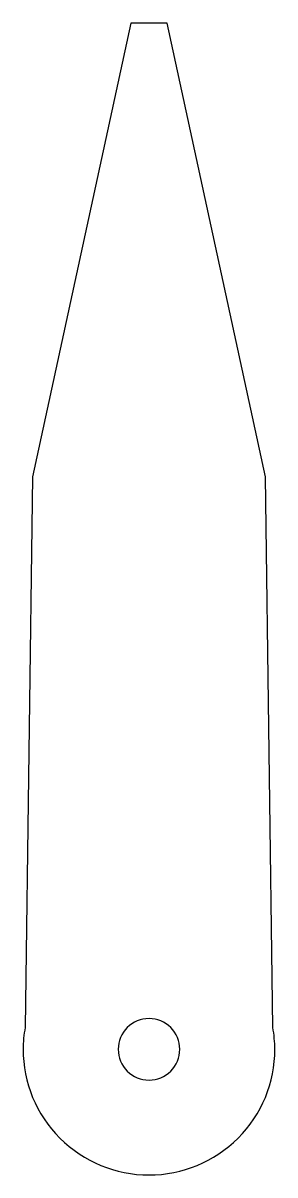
# Model space of a CAD drawing. Extents: x -2.5 to 2.5, y -11.2 to 11.2.
import ezdxf

# ---------------------------------------------------------------- set-up
doc = ezdxf.new("R2010")
doc.units = 0
doc.layers.add('3BACKPLATE', color=18, linetype='CONTINUOUS')
doc.layers.add('LAYER_1', color=18, linetype='CONTINUOUS')

msp = doc.modelspace()

# ---------------------------------------------------------------- linework, layer by layer
at = {"layer": '3BACKPLATE'}
msp.add_lwpolyline([(2.267, 2.385), (0.351, 11.235), (-0.351, 11.235), (-2.267, 2.385), (-2.411, -8.357, 0.043693), (-2.452, -8.782, 0.414214), (0, -11.235, 0.414214), (2.452, -8.782, 0.043386), (2.411, -8.36)], format="xyb", close=True, dxfattribs=at)
at = {"layer": 'LAYER_1'}
msp.add_lwpolyline([(0, -8.184, 0.414214), (-0.6, -8.784, 0.414214), (0, -9.384, 0.414214), (0.6, -8.784, 0.414214)], format="xyb", close=True, dxfattribs=at)

doc.saveas('drawing.dxf')
